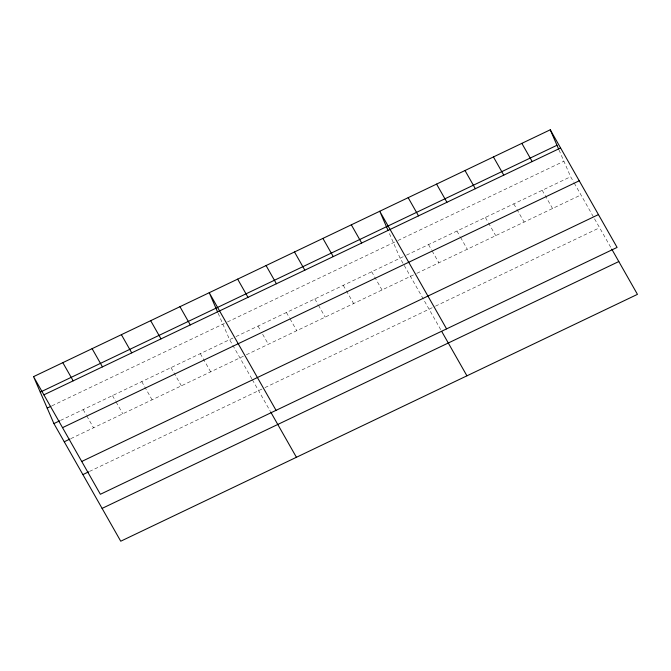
<?xml version="1.0" encoding="UTF-8"?>
<svg xmlns="http://www.w3.org/2000/svg" width="671" height="671" viewBox="0 0 671 671"><rect width="100%" height="100%" fill="white"/><g stroke="black" fill="none" stroke-linecap="round" stroke-linejoin="round"><path stroke-width="0.5" stroke-dasharray="3.35 2.52" d="M51.91 405.838L226.538 322.407M227.461 321.971L397.056 240.939M397.97 240.503L563.908 161.233M60.524 420.423L235.093 337.018M236.007 336.582L405.611 255.559M406.525 255.114L570.627 176.725L573.722 182.176M70.858 438.624L245.435 355.219M246.349 354.783L415.945 273.76M416.867 273.315L580.96 194.917M89.503 471.436L264.072 388.031M264.986 387.595L434.59 306.572M435.504 306.135L599.606 227.737M574.242 183.091L611.231 248.195M542.202 190.296L552.543 208.496M513.785 203.875L516.368 208.421M516.888 209.335L524.126 222.076M485.368 217.454L487.951 222M488.471 222.915L495.701 235.655M456.951 231.034L460.046 236.486M460.566 237.4L467.284 249.226M428.526 244.605L431.629 250.065M432.149 250.979L438.868 262.806M440.713 329.662L400.109 258.184L388.501 231.428M371.692 271.763L382.025 289.964M343.267 285.343L345.859 289.889M346.37 290.795L353.609 303.535M314.85 298.914L317.953 304.374M318.473 305.288L325.192 317.115M286.433 312.493L289.536 317.953M290.048 318.859L296.767 330.694M258.016 326.072L260.6 330.618M262.663 334.259L268.35 344.273M251.843 378.813L229.591 339.652L217.991 312.896M252.363 379.727L270.195 411.122M200.31 353.634L210.652 371.835M171.03 367.624L181.371 385.825M141.749 381.614L152.091 399.815M112.468 395.605L115.571 401.065M116.091 401.971L122.81 413.806M83.187 409.595L86.291 415.047M86.811 415.961L93.529 427.788M559.018 149.969L570.627 176.725"/><path stroke-width="1.01" d="M33.55 376.641L550.262 129.788L617.094 247.423L100.373 494.275L33.55 376.641L53.906 423.577L120.738 541.212L637.45 294.359L611.734 249.084M40.268 392.132L556.98 145.272M43.892 394.842L560.604 147.981M47.188 408.094L50.971 406.282M53.906 423.577L59.576 420.876M62.529 427.653L579.241 180.801M64.248 441.778L69.918 439.069M81.736 461.463L598.448 214.603M82.894 474.59L88.555 471.889M102.093 508.4L618.813 261.539M521.845 143.359L532.187 161.56M493.428 156.939L503.762 175.139M465.003 170.518L475.345 188.719M436.586 184.097L446.928 202.29M408.169 197.668L418.503 215.869M446.576 328.882L379.744 211.248L388.098 230.489M441.719 331.44L466.932 375.819M351.327 224.827L361.669 243.028M322.91 238.406L333.252 256.599M294.494 251.977L304.827 270.178M266.068 265.557L276.41 283.758M237.651 279.136L247.993 297.337M276.058 410.35L209.235 292.715L217.58 311.956M270.707 412.011L296.423 457.287M179.954 306.697L190.287 324.898M150.673 320.688L161.006 338.889M121.392 334.678L131.734 352.879M92.112 348.668L102.453 366.869M62.831 362.659L73.173 380.851M550.262 129.788L558.607 149.029"/></g></svg>
